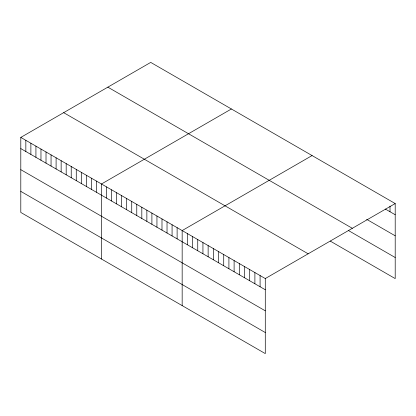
<?xml version="1.0" encoding="UTF-8"?>
<svg xmlns="http://www.w3.org/2000/svg" width="416" height="416" viewBox="0 0 416 416"><rect width="100%" height="100%" fill="white"/><g stroke="black" fill="none" stroke-linecap="round" stroke-linejoin="round"><path stroke-width="0.62" d="M20.8 137.41L265.283 278.559L265.283 353.6L20.8 212.446L20.8 137.41L150.717 62.4L395.2 203.554L395.2 278.59L330.257 241.098M231.395 108.982L101.478 183.986L101.478 259.028M312.078 155.563L182.161 230.568L182.161 305.604M265.283 278.559L395.2 203.554M385.33 209.045L395.2 214.744M366.626 219.315L395.2 235.815M107.843 87.152L352.326 228.306M348.442 230.526L395.2 257.52M63.674 112.658L308.157 253.807M20.8 148.6L265.283 289.754M20.8 169.671L265.283 310.82M20.8 191.376L265.283 332.53M390.005 206.149L390.005 211.744M260.088 275.558L260.088 286.754M254.894 272.563L254.894 283.754M249.699 269.563L249.699 280.753M244.504 266.562L244.504 277.753M239.304 263.562L239.304 274.752M234.109 260.562L234.109 271.757M228.914 257.566L228.914 268.757M223.72 254.566L223.72 265.756M218.525 251.566L218.525 262.756M213.33 248.565L213.33 259.756M208.135 245.565L208.135 256.76M202.94 242.564L202.94 253.76M197.746 239.569L197.746 250.76M192.551 236.569L192.551 247.759M187.356 233.568L187.356 244.759M177.117 227.656L177.117 238.852M172.073 224.744L172.073 235.94M167.029 221.837L167.029 233.028M161.99 218.925L161.99 230.116M156.946 216.013L156.946 227.204M151.902 213.101L151.902 224.292M146.864 210.189L146.864 221.38M141.82 207.277L141.82 218.473M136.776 204.365L136.776 215.561M131.732 201.458L131.732 212.649M126.693 198.546L126.693 209.737M121.649 195.634L121.649 206.825M116.605 192.722L116.605 203.913M111.566 189.81L111.566 201.006M106.522 186.898L106.522 198.094M96.439 181.08L96.439 192.27M91.395 178.168L91.395 189.358M86.351 175.256L86.351 186.446M81.307 172.344L81.307 183.534M76.268 169.432L76.268 180.627M71.224 166.52L71.224 177.715M66.18 163.613L66.18 174.803M61.142 160.701L61.142 171.891M56.098 157.789L56.098 168.979M51.054 154.877L51.054 166.067M46.015 151.965L46.015 163.155M40.971 149.053L40.971 160.248M35.927 146.141L35.927 157.336M30.883 143.234L30.883 154.424M25.844 140.322L25.844 151.512"/></g></svg>
